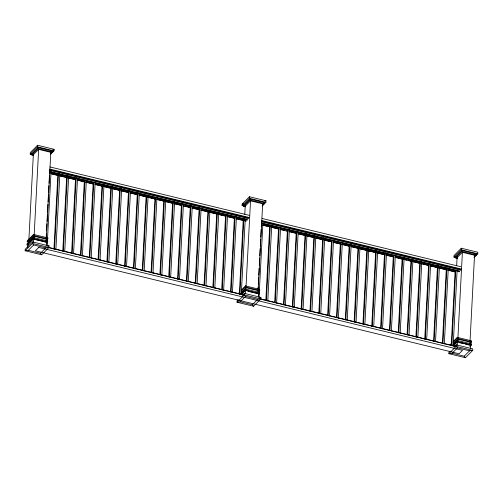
<?xml version="1.0" encoding="UTF-8"?>
<svg xmlns="http://www.w3.org/2000/svg" width="503" height="503" viewBox="0 0 503 503"><rect width="100%" height="100%" fill="white"/><g stroke="black" fill="none" stroke-linecap="round" stroke-linejoin="round"><path stroke-width="0.75" d="M28.621 244.672L27.036 244.886L27.087 243.861L33.38 237.529L47.722 241.012L47.672 242.037L46.622 243.094M27.684 247.52L27.828 244.779L33.632 238.931L46.873 242.15L46.697 245.577M28.734 242.509L28.816 240.95M28.897 239.384L33.361 154.232M32.488 241.912L32.406 243.452L25.15 250.758L41.705 254.782L48.961 247.476L49.043 245.929L32.488 241.912L25.232 249.218L25.15 250.758L28.325 250.324L40.466 253.273L41.705 254.782M50.394 154.503L54.022 150.85L54.104 149.309L37.555 145.285L37.474 146.832L30.211 154.138L33.223 154.867M33.38 237.529L33.324 238.554L27.036 244.886M50.809 153.679L52.381 152.095L52.438 151.07L38.09 147.586L38.039 148.611L31.746 154.943L33.255 155.314M33.456 242.358L33.632 238.931M34.015 237.932L34.097 236.372M34.179 234.807L38.681 148.875M46.182 237.749L46.383 233.857M46.546 230.745L46.911 223.741M47.037 221.402L47.401 214.397M47.527 212.059L47.936 204.275M48.055 201.942L48.426 194.931M48.546 192.599L48.91 185.594M49.036 183.255L49.445 175.472M49.564 173.139L49.646 171.58L51.029 171.913L47.15 245.873M46.157 240.88L50.822 151.824M28.702 242.169L27.193 241.805L27.25 240.78L33.538 234.442L47.886 237.925L47.829 238.956L46.257 240.541M53.953 249.067L57.87 174.334L58.474 173.724L59.857 174.057L55.896 249.57M54.519 249.237L58.474 173.724M62.781 251.211L66.698 176.478L67.301 175.868L68.685 176.201L64.724 251.714M63.347 251.381L67.301 175.868M71.608 253.355L75.525 178.622L76.129 178.012L77.512 178.345L73.551 253.858M72.174 253.525L76.129 178.012M80.436 255.499L84.353 180.766L84.957 180.156L86.34 180.489L82.379 256.002M81.002 255.669L84.957 180.156M89.264 257.643L93.181 182.91L93.784 182.3L95.168 182.639L91.206 258.146M89.83 257.813L93.784 182.3M98.091 259.787L102.008 185.054L102.618 184.444L103.995 184.783L100.04 260.296M98.657 259.957L102.618 184.444M106.919 261.931L110.836 187.198L111.446 186.588L112.823 186.927L108.868 262.44M107.485 262.101L111.446 186.588M115.753 264.075L119.664 189.342L120.274 188.732L121.651 189.071L117.696 264.584M116.312 264.245L120.274 188.732M124.581 266.219L128.498 191.486L129.101 190.876L130.478 191.215L126.523 266.728M125.14 266.389L129.101 190.876M133.408 268.369L137.325 193.63L137.929 193.026L139.306 193.359L135.351 268.872M133.968 268.533L137.929 193.026M142.236 270.513L146.153 195.774L146.757 195.17L148.133 195.504L144.179 271.016M142.795 270.683L146.757 195.17M151.063 272.657L154.981 197.924L155.584 197.314L156.961 197.648L153.006 273.16M151.623 272.827L155.584 197.314M159.891 274.801L163.808 200.068L164.412 199.458L165.789 199.792L161.834 275.304M160.457 274.971L164.412 199.458M168.719 276.946L172.636 202.212L173.239 201.602L174.616 201.936L170.662 277.449M169.285 277.115L173.239 201.602M177.546 279.09L181.464 204.356L182.067 203.746L183.444 204.08L179.489 279.593M178.112 279.259L182.067 203.746M186.374 281.234L190.291 206.5L190.895 205.89L192.278 206.224L188.317 281.737M186.94 281.403L190.895 205.89M195.202 283.378L199.119 208.644L199.722 208.035L201.106 208.368L197.145 283.881M195.768 283.547L199.722 208.035M204.029 285.522L207.946 210.788L208.55 210.179L209.933 210.512L205.972 286.025M204.595 285.691L208.55 210.179M212.857 287.666L216.774 212.932L217.378 212.323L218.761 212.656L214.8 288.169M213.423 287.835L217.378 212.323M221.685 289.81L225.602 215.077L226.205 214.467L227.589 214.8L223.628 290.313M222.251 289.98L226.205 214.467M230.512 291.954L234.429 217.221L235.033 216.611L236.416 216.944L232.455 292.457M231.078 292.124L235.033 216.611M262.27 205.972L265.898 202.313L265.98 200.772L249.425 196.755L242.169 204.061L242.088 205.601L244.345 206.148M239.07 293.268L239.12 292.243M239.34 294.098L243.257 219.365L243.861 218.755L245.244 219.094L241.283 294.601M239.906 294.268L243.861 218.755M244.785 214.291L245.231 205.702M244.364 293.375L244.282 294.921L237.02 302.228L253.575 306.245L260.831 298.939L260.912 297.399L244.364 293.375L242.289 295.462M249.425 196.755L249.343 198.295L242.088 205.601L243.993 205.337M258.492 294.563L259.542 293.507L259.598 292.476L245.25 288.992L245.194 290.017L241 294.242M257.605 292.532L259.705 290.42L259.755 289.395L245.414 285.911L245.357 286.936L241.163 291.162M262.157 205.677L264.257 203.564L264.308 202.533L249.966 199.05L249.909 200.081L243.622 206.412L245.131 206.777M245.326 293.821L245.508 290.401L258.749 293.614L258.567 297.04M245.885 289.401L245.967 287.835M246.055 286.276L250.557 200.339M258.052 289.219L258.177 286.88M258.297 284.547L258.661 277.537M258.787 275.204L259.152 268.2M259.315 265.081L259.686 258.077M259.806 255.744L260.17 248.734M260.296 246.401L260.661 239.39M260.787 237.058L261.195 229.274M261.315 226.935L261.522 223.043L262.899 223.382L259.026 297.336M258.026 292.344L258.108 290.784M258.19 289.219L262.692 203.287M265.829 300.53L269.74 225.797L270.35 225.187L271.727 225.526L267.772 301.039M266.389 300.7L270.35 225.187M274.657 302.674L278.574 227.941L279.178 227.331L280.555 227.67L276.6 303.183M275.216 302.844L279.178 227.331M283.485 304.824L287.402 230.085L288.005 229.481L289.382 229.814L285.427 305.327M284.044 304.988L288.005 229.481M292.312 306.968L296.229 232.229L296.833 231.625L298.21 231.958L294.255 307.471M292.872 307.138L296.833 231.625M301.14 309.112L305.057 234.373L305.661 233.769L307.037 234.102L303.083 309.615M301.699 309.282L305.661 233.769M309.967 311.256L313.885 236.523L314.488 235.913L315.865 236.247L311.91 311.759M310.533 311.426L314.488 235.913M318.795 313.4L322.712 238.667L323.316 238.057L324.693 238.391L320.738 313.903M319.361 313.57L323.316 238.057M327.623 315.544L331.54 240.811L332.143 240.201L333.52 240.535L329.566 316.047M328.189 315.714L332.143 240.201M336.45 317.689L340.368 242.955L340.971 242.345L342.348 242.679L338.393 318.192M337.016 317.858L340.971 242.345M345.278 319.833L349.195 245.099L349.799 244.489L351.182 244.823L347.221 320.336M345.844 320.002L349.799 244.489M354.106 321.977L358.023 247.243L358.626 246.633L360.01 246.967L356.049 322.48M354.672 322.146L358.626 246.633M362.933 324.121L366.85 249.387L367.454 248.778L368.837 249.111L364.876 324.624M363.499 324.29L367.454 248.778M371.761 326.265L375.678 251.531L376.282 250.922L377.665 251.255L373.704 326.768M372.327 326.434L376.282 250.922M380.589 328.409L384.506 253.675L385.109 253.066L386.493 253.399L382.531 328.912M381.155 328.578L385.109 253.066M389.416 330.553L393.333 255.82L393.937 255.21L395.32 255.543L391.359 331.056M389.982 330.723L393.937 255.21M398.244 332.697L402.161 257.964L402.771 257.354L404.148 257.693L400.187 333.206M398.81 332.867L402.771 257.354M407.072 334.841L410.989 260.108L411.599 259.498L412.976 259.837L409.021 335.35M407.637 335.011L411.599 259.498M415.906 336.985L419.816 262.252L420.426 261.642L421.803 261.981L417.848 337.494M416.465 337.155L420.426 261.642M424.733 339.129L428.644 264.396L429.254 263.786L430.631 264.125L426.676 339.638M425.293 339.299L429.254 263.786M433.561 341.273L437.478 266.54L438.082 265.93L439.459 266.269L435.504 341.782M434.12 341.443L438.082 265.93M442.389 343.423L446.306 268.684L446.909 268.08L448.286 268.413L444.331 343.926M442.948 343.593L446.909 268.08M450.94 344.737L450.996 343.706M451.216 345.567L455.133 270.828L455.737 270.224L457.114 270.557L453.159 346.07M451.776 345.737L455.737 270.224M456.655 265.76L457.133 256.631M456.234 344.844L456.152 346.385L448.896 353.691L465.445 357.715L472.707 350.402L472.789 348.862L456.234 344.844L454.159 346.932M474.14 257.435L477.768 253.782L477.85 252.242L461.295 248.218L461.22 249.758L453.958 257.071L457.717 257.982M469.84 346.554L471.412 344.97L471.468 343.945L457.12 340.456L457.07 341.487L452.876 345.706M469.481 343.995L471.575 341.889L471.632 340.858L457.284 337.375L457.233 338.4L453.04 342.625M474.033 257.14L476.127 255.027L476.184 254.002L461.836 250.513L461.785 251.544L455.492 257.876L457.755 258.429M457.202 345.291L457.378 341.864L470.619 345.083L470.443 348.504M457.761 340.864L462.427 251.808M469.896 343.813L474.568 254.751M37.555 145.285L30.293 152.598L30.211 154.138L32.752 153.786M38.09 147.586L31.802 153.918L31.746 154.943L33.336 154.729L38.656 149.366L50.797 152.315L52.381 152.095L38.039 148.611L38.656 149.366M50.419 172.523L51.029 171.913M68.075 176.811L68.685 176.201M34.103 236.228L33.487 235.473L47.829 238.956L46.245 239.177L34.103 236.228L28.784 241.585L27.193 241.805L33.487 235.473L33.538 234.442L34.16 235.197M28.325 250.324L33.644 244.961L45.786 247.91L48.961 247.476M40.466 253.273L45.786 247.91M147.53 196.113L148.133 195.504M226.985 215.41L227.589 214.8M249.966 199.05L243.672 205.381L243.622 206.412L245.206 206.192L250.532 200.835L262.667 203.784L264.257 203.564L249.909 200.081L250.532 200.835M244.64 219.698L245.244 219.094M241.22 290.13L245.414 285.911M241.189 292.513L245.98 287.691L258.114 290.64L259.705 290.42L245.357 286.936L245.98 287.691M241.056 293.218L245.25 288.992M241.283 294.651L245.508 290.401M238.139 299.643L237.102 300.687L237.02 302.228L240.195 301.787L252.336 304.736L253.575 306.245M306.434 234.712L307.037 234.102M240.195 301.787L245.521 296.43L257.655 299.379L260.831 298.939M252.336 304.736L257.655 299.379M324.089 239L324.693 238.391M403.544 258.297L404.148 257.693M421.2 262.591L421.803 261.981M461.295 248.218L454.039 255.524L453.958 257.071L456.605 256.7M461.836 250.513L455.548 256.851L455.492 257.876L457.082 257.655L462.402 252.299L474.543 255.247L476.127 255.027L461.785 251.544L462.402 252.299M453.09 341.594L457.284 337.375M453.058 343.983L457.849 339.16L469.991 342.103L471.575 341.889L457.233 338.4L457.849 339.16M452.926 344.681L457.12 340.456M453.681 345.586L457.378 341.864M450.015 351.107L448.978 352.15L448.896 353.691L452.071 353.257L464.206 356.199L465.445 357.715M452.071 353.257L457.39 347.894L469.532 350.843L472.707 350.402L456.152 346.385L457.39 347.894M464.206 356.199L469.532 350.843M52.834 149.485L54.104 149.309M52.117 151.114L54.022 150.85L37.474 146.832L38.712 148.341M242.169 204.061L243.439 203.885M264.71 200.949L265.98 200.772M263.993 202.577L265.898 202.313L249.343 198.295L250.173 199.301M46.295 238.145L47.886 237.925M46.666 241.157L47.722 241.012M46.609 242.188L47.672 242.037L33.324 238.554L33.946 239.309M47.848 246.099L49.043 245.929M475.121 254.147L477.768 253.782L461.22 249.758L462.043 250.764M257.957 293.727L259.542 293.507L245.194 290.017L245.816 290.778M259.724 297.562L260.912 297.399M470.412 344.09L471.468 343.945M49.929 166.927L249.199 215.334M262.182 218.484L460.691 266.703M49.816 169.071L249.086 217.472M261.302 220.44L461.345 269.03M49.332 169.555L248.601 217.962M261.585 221.113L460.861 269.52M49.288 170.36L248.564 218.761M261.541 221.917L460.817 270.325M49.784 171.762L247.533 219.798M261.277 223.137L459.786 271.356M50.86 172.089L66.893 175.981M68.421 176.352L76.054 178.207M77.581 178.578L93.615 182.476M95.142 182.847L102.015 184.513M103.543 184.884L111.176 186.739M112.703 187.11L128.737 191.002M130.264 191.373L137.897 193.227M139.425 193.598L146.298 195.271M147.825 195.642L155.458 197.497M156.986 197.868L163.859 199.534M165.386 199.905L173.019 201.76M174.547 202.131L182.18 203.985M183.708 204.356L190.58 206.029M192.108 206.4L199.741 208.255M201.269 208.626L208.141 210.292M209.669 210.663L217.302 212.518M218.83 212.888L234.863 216.78M236.391 217.151L244.024 219.006M245.552 219.377L247.08 219.748M263.113 223.646L269.985 225.313M271.513 225.684L279.146 227.538M280.674 227.909L296.707 231.808M298.235 232.179L314.268 236.07M315.796 236.441L331.829 240.34M333.357 240.711L340.99 242.565M342.518 242.936L358.551 246.828M360.079 247.199L376.112 251.091M377.64 251.462L393.673 255.361M395.201 255.731L420.395 261.849M421.923 262.22L428.795 263.893M430.317 264.264L437.956 266.118M439.484 266.489L459.333 271.312M50.828 172.623L66.861 176.515M68.389 176.886L76.028 178.741M77.55 179.112L84.422 180.784M85.95 181.155L93.583 183.01M95.111 183.381L101.983 185.047M103.511 185.418L111.144 187.273M112.672 187.644L120.311 189.499M121.833 189.87L128.705 191.542M130.233 191.913L137.866 193.768M139.394 194.139L146.266 195.805M147.794 196.176L155.427 198.031M156.955 198.402L172.988 202.294M174.516 202.665L182.155 204.52M183.677 204.891L190.549 206.563M192.077 206.934L199.71 208.789M201.238 209.16L217.271 213.052M218.799 213.423L234.832 217.321M236.36 217.692L247.048 220.289M263.082 224.181L279.115 228.073M280.643 228.444L287.515 230.116M289.043 230.487L296.676 232.342M298.204 232.713L314.237 236.605M315.765 236.976L331.798 240.874M333.326 241.245L340.959 243.1M342.486 243.471L349.359 245.137M350.887 245.508L358.52 247.363M360.047 247.734L376.081 251.632M377.608 252.003L393.642 255.895M395.169 256.266L428.763 264.427M430.291 264.798L437.924 266.653M439.452 267.024L455.485 270.916M457.013 271.287L459.302 271.846M51.771 173.774L57.876 175.258M60.171 175.817L65.516 177.113M68.565 177.855L75.437 179.527M76.965 179.898L84.605 181.753M86.893 182.306L92.998 183.79M95.293 184.35L102.159 186.016M103.687 186.387L110.559 188.059M112.087 188.43L119.72 190.285M122.015 190.838L128.887 192.511M130.409 192.882L137.281 194.548M138.809 194.919L146.448 196.774M147.97 197.145L154.842 198.817M157.137 199.37L163.242 200.854M165.531 201.407L172.403 203.08M173.931 203.451L181.564 205.306M184.62 206.048L189.964 207.343M192.253 207.902L198.364 209.386M200.653 209.94L208.292 211.794M209.814 212.165L216.686 213.838M219.742 214.58L225.086 215.875M228.142 216.617L235.014 218.289M236.542 218.66L243.408 220.327M263.264 225.149L270.136 226.822M271.658 227.193L278.53 228.859M281.586 229.601L284.641 230.343M286.169 230.714L287.691 231.084M289.986 231.638L296.858 233.31M298.386 233.681L305.252 235.347M306.78 235.718L314.419 237.573M316.708 238.133L322.813 239.617M325.108 240.17L331.98 241.842M333.502 242.213L349.535 246.105M351.83 246.665L358.702 248.331M360.23 248.702L367.096 250.375M368.624 250.746L376.263 252.6M377.784 252.971L384.657 254.637M386.952 255.197L393.057 256.681M395.345 257.234L402.218 258.907M403.746 259.278L406.801 260.013M408.329 260.384L411.379 261.126M412.906 261.497L419.779 263.17M422.834 263.912L428.179 265.207M430.467 265.766L446.501 269.658M448.028 270.029L454.901 271.702M50.684 173.724L58.323 175.578M59.851 175.949L75.884 179.841M77.412 180.212L93.445 184.104M94.966 184.475L102.606 186.33M104.134 186.701L111.006 188.374M112.527 188.744L120.167 190.599M121.695 190.97L128.561 192.636M130.088 193.007L137.728 194.862M139.249 195.233L146.121 196.906M147.649 197.277L155.289 199.131M156.81 199.502L172.85 203.394M174.371 203.765L182.011 205.62M183.538 205.991L190.404 207.664M191.932 208.035L199.572 209.889M201.093 210.26L207.965 211.926M209.493 212.297L217.133 214.152M218.654 214.523L225.526 216.189M227.054 216.56L234.694 218.415M236.215 218.786L246.143 221.201M262.176 225.093L269.809 226.947M271.337 227.318L278.976 229.173M280.498 229.544L287.37 231.217M288.898 231.587L296.531 233.442M298.059 233.813L304.931 235.479M306.459 235.85L314.092 237.705M315.62 238.076L322.492 239.749M324.02 240.12L331.653 241.974M333.181 242.339L349.214 246.237M350.742 246.608L366.775 250.5M368.303 250.871L375.936 252.726M377.464 253.097L384.336 254.769M385.864 255.14L393.497 256.995M395.025 257.366L401.897 259.032M403.425 259.403L411.058 261.258M412.586 261.629L428.619 265.527M430.147 265.898L446.18 269.79M447.708 270.161L455.341 272.016M34.701 239.497L39.253 240.597M40.774 240.968L46.081 242.257M248.092 291.331L257.196 293.538M459.208 342.612L463.76 343.712M465.275 344.083L469.827 345.19L471.412 344.97L457.07 341.487L457.686 342.241M243.804 294.846L32.406 243.452L33.644 244.961M455.29 346.215L244.282 294.921L245.521 296.43M48.785 247.683L243.477 294.978M260.277 299.052L454.97 346.347M38.75 247.413L35.361 250.821L459.107 353.754L462.496 350.346L38.75 247.413"/></g></svg>
